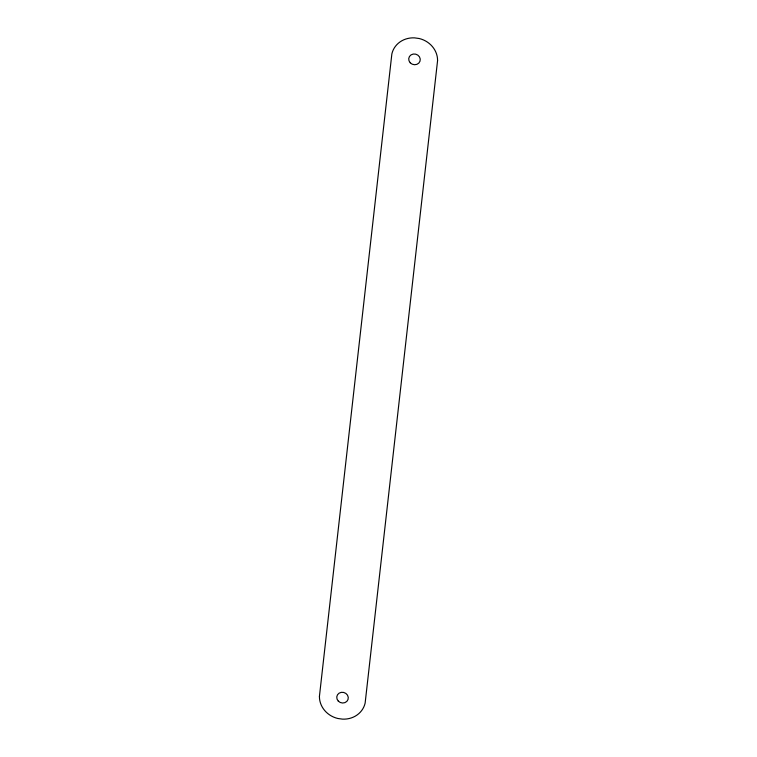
<?xml version="1.0" encoding="UTF-8"?>
<svg xmlns="http://www.w3.org/2000/svg" width="757" height="757" viewBox="0 0 757 757"><rect width="100%" height="100%" fill="white"/><g stroke="black" fill="none" stroke-linecap="round" stroke-linejoin="round"><path stroke-width="1.14" d="M319.407 696.563L391.861 53.927A23.23 21.319 17.2 0 1 414.524 37.869L419.217 38.522A23.23 21.319 17.2 0 1 437.574 60.428M437.593 60.437L365.139 703.073A23.23 21.319 17.2 0 1 342.476 719.131L337.783 718.478A23.23 21.319 17.2 0 1 319.426 696.572M338.256 701.077A5.819 5.337 17.2 0 0 348.021 699.515A5.819 5.337 17.2 0 0 341.275 692.343A5.819 5.337 17.2 0 0 338.256 701.077M410.218 62.784A5.819 5.337 17.2 0 0 419.993 61.232A5.819 5.337 17.2 0 0 413.237 54.05A5.819 5.337 17.2 0 0 410.218 62.784"/></g></svg>
